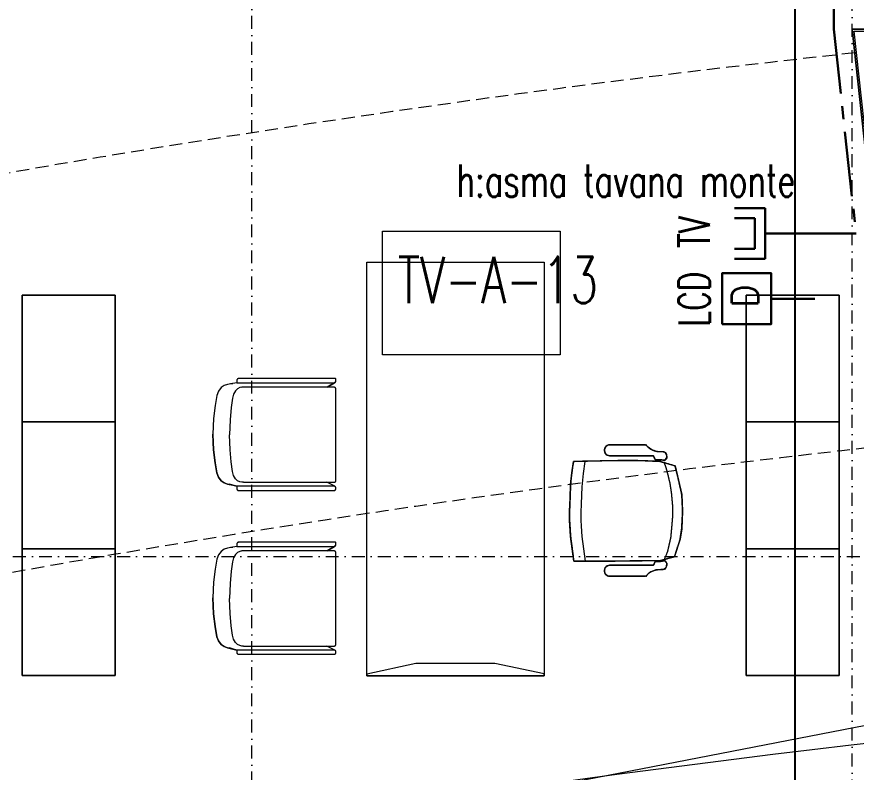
# Model space of a CAD drawing. Extents: x -2598 to 23780, y 0 to 8114.
# Drawn here: x 9563.5 to 9969.4, y 1880.6 to 2245.9 of the extents above; entities that cross this region are included whole.
import ezdxf

# ---------------------------------------------------------------- set-up
doc = ezdxf.new("R2010")
doc.units = 0
doc.header["$LTSCALE"] = 25
doc.header["$MEASUREMENT"] = 0
for name, pattern in [('CENTER', [2, 1.25, -0.25, 0.25, -0.25]), ('DASHDOT2', [0.5, 0.25, -0.125, 0, -0.125]), ('DOT2', [0.125, 0, -0.125]), ('HIDDEN', [0.375, 0.25, -0.125]), ('HIDDEN2', [4.7625, 3.175, -1.5875])]:
    doc.linetypes.add(name, pattern=pattern)
doc.layers.get('0').update_dxf_attribs({"color": 9, "lineweight": 9})
for name, color, linetype, lineweight in [('04', 9, 'Continuous', 9), ('05', 9, 'Continuous', 9), ('06D', 9, 'Continuous', 9), ('11', 9, 'Continuous', 9), ('20', 9, 'DOT2', 9), ('21', 9, 'Continuous', 9), ('24', 9, 'DASHDOT2', 9), ('35', 9, 'Continuous', 9), ('40', 9, 'Continuous', 9), ('E-DATA LCD EKRAN', 7, 'Continuous', 30), ('E-DATA PRİZİ (RJ45)', 7, 'Continuous', 30), ('E-KABLO', 7, 'Continuous', 30), ('E-YAZI', 7, 'Continuous', 30)]:
    doc.layers.add(name, color=color, linetype=linetype, lineweight=lineweight)
doc.styles.add('E-YAZI', font='txttw.shx')

# ---------------------------------------------------------------- blocks, each defined once
blk = doc.blocks.new('p-audi_arac')
at = {"layer": '06D', "lineweight": 0, "flags": 128}
blk.add_lwpolyline([(695.6, 0.8), (-4.4, 0.8), (-4.4, 400.8), (695.6, 400.8)], close=True, dxfattribs=at)
blk = doc.blocks.new('Group-41-1')
for p, q in [((384804.5645, 69162.035), (384804.5645, 69161.585)), ((384805.1779, 69162.035), (384804.5645, 69162.035)), ((384805.1779, 69161.585), (384805.1779, 69162.035)), ((384804.5645, 69161.585), (384805.1779, 69161.585))]:
    blk.add_line(p, q)
at = {"flags": 128}
blk.add_lwpolyline([(384804.5645, 69162.035), (384805.1779, 69162.035), (384805.1779, 69161.585), (384804.5645, 69161.585)], close=True, dxfattribs=at)
blk = doc.blocks.new('Group-42-1')
at = {"layer": '05', "color": 7}
for p in [(-1.2267, 0), (-0.6133, 0), (0, 0)]:
    blk.add_blockref('Group-41-1', p, dxfattribs=at)
blk = doc.blocks.new('Group-32-1')
for p, q in [((384804.5516, 69159.371), (384804.573, 69159.3356)), ((384804.5731, 69159.3699), (384804.573, 69159.3694)), ((384804.573, 69159.3694), (384804.573, 69159.3689)), ((384804.573, 69159.3689), (384804.573, 69158.9239)), ((384804.5732, 69159.3709), (384804.5731, 69159.3704)), ((384804.5731, 69159.3704), (384804.5731, 69159.3699)), ((384804.5733, 69159.3713), (384804.5732, 69159.3709)), ((384804.5735, 69159.3718), (384804.5733, 69159.3713)), ((384804.5736, 69159.3723), (384804.5735, 69159.3718)), ((384804.5738, 69159.3727), (384804.5736, 69159.3723)), ((384804.574, 69159.3732), (384804.5738, 69159.3727)), ((384804.5742, 69159.3736), (384804.574, 69159.3732)), ((384804.5745, 69159.374), (384804.5742, 69159.3736)), ((384804.5747, 69159.3745), (384804.5745, 69159.374)), ((384804.575, 69159.3749), (384804.5747, 69159.3745)), ((384804.5753, 69159.3752), (384804.575, 69159.3749)), ((384804.5756, 69159.3756), (384804.5753, 69159.3752)), ((384804.576, 69159.376), (384804.5756, 69159.3756)), ((384804.5763, 69159.3763), (384804.576, 69159.376)), ((384804.5767, 69159.3766), (384804.5763, 69159.3763)), ((384804.5771, 69159.3769), (384804.5767, 69159.3766)), ((384804.5775, 69159.3772), (384804.5771, 69159.3769)), ((384804.5779, 69159.3775), (384804.5775, 69159.3772)), ((384804.5783, 69159.3777), (384804.5779, 69159.3775)), ((384804.5788, 69159.3779), (384804.5783, 69159.3777)), ((384804.5792, 69159.3781), (384804.5788, 69159.3779)), ((384804.5797, 69159.3783), (384804.5792, 69159.3781)), ((384804.5801, 69159.3785), (384804.5797, 69159.3783)), ((384804.5806, 69159.3786), (384804.5801, 69159.3785)), ((384804.5811, 69159.3787), (384804.5806, 69159.3786)), ((384804.5816, 69159.3788), (384804.5811, 69159.3787)), ((384804.5821, 69159.3789), (384804.5816, 69159.3788)), ((384804.5825, 69159.3789), (384804.5821, 69159.3789)), ((384804.583, 69159.3789), (384804.5825, 69159.3789)), ((384805.023, 69159.3789), (384804.583, 69159.3789)), ((384805.0235, 69159.3789), (384805.023, 69159.3789)), ((384805.024, 69159.3789), (384805.0235, 69159.3789)), ((384805.0245, 69159.3788), (384805.024, 69159.3789)), ((384805.0249, 69159.3787), (384805.0245, 69159.3788)), ((384805.0254, 69159.3786), (384805.0249, 69159.3787)), ((384805.0259, 69159.3785), (384805.0254, 69159.3786)), ((384805.0264, 69159.3783), (384805.0259, 69159.3785)), ((384805.0268, 69159.3781), (384805.0264, 69159.3783)), ((384805.0273, 69159.3779), (384805.0268, 69159.3781)), ((384805.0277, 69159.3777), (384805.0273, 69159.3779)), ((384805.0281, 69159.3775), (384805.0277, 69159.3777)), ((384805.0285, 69159.3772), (384805.0281, 69159.3775)), ((384805.029, 69159.3769), (384805.0285, 69159.3772)), ((384805.0293, 69159.3766), (384805.029, 69159.3769)), ((384805.0297, 69159.3763), (384805.0293, 69159.3766)), ((384805.0301, 69159.376), (384805.0297, 69159.3763)), ((384805.0304, 69159.3756), (384805.0301, 69159.376)), ((384805.0307, 69159.3752), (384805.0304, 69159.3756)), ((384805.031, 69159.3749), (384805.0307, 69159.3752)), ((384805.0313, 69159.3745), (384805.031, 69159.3749)), ((384805.0316, 69159.374), (384805.0313, 69159.3745)), ((384805.0318, 69159.3736), (384805.0316, 69159.374)), ((384805.032, 69159.3732), (384805.0318, 69159.3736)), ((384805.0322, 69159.3727), (384805.032, 69159.3732)), ((384805.0324, 69159.3723), (384805.0322, 69159.3727)), ((384805.0326, 69159.3718), (384805.0324, 69159.3723)), ((384805.0327, 69159.3713), (384805.0326, 69159.3718)), ((384805.0328, 69159.3709), (384805.0327, 69159.3713)), ((384805.0329, 69159.3704), (384805.0328, 69159.3709)), ((384805.0329, 69159.3699), (384805.0329, 69159.3704)), ((384805.033, 69159.3694), (384805.0329, 69159.3699)), ((384805.0521, 69159.3725), (384805.033, 69159.3345)), ((384805.033, 69159.3689), (384805.033, 69159.3694)), ((384805.033, 69158.9322), (384805.033, 69159.3689)), ((384805.033, 69158.9322), (384805.033, 69158.9322)), ((384804.5516, 69158.8992), (384804.558, 69158.8616)), ((384805.0524, 69158.8992), (384805.0423, 69158.8616))]:
    blk.add_line(p, q)
at = {"flags": 128}
for points in [[(384804.5309, 69158.9092), (384804.5309, 69158.9087), (384804.531, 69158.9082), (384804.531, 69158.9077), (384804.5311, 69158.9072), (384804.5312, 69158.9068), (384804.5314, 69158.9063), (384804.5315, 69158.9058), (384804.5317, 69158.9054), (384804.5319, 69158.9049), (384804.5321, 69158.9045), (384804.5324, 69158.904), (384804.5326, 69158.9036), (384804.5329, 69158.9032), (384804.5332, 69158.9028), (384804.5335, 69158.9025), (384804.5339, 69158.9021), (384804.5342, 69158.9018), (384804.5346, 69158.9015), (384804.535, 69158.9012), (384804.5354, 69158.9009), (384804.5358, 69158.9006), (384804.5362, 69158.9004), (384804.5367, 69158.9001), (384804.5371, 69158.8999), (384804.5376, 69158.8998), (384804.538, 69158.8996), (384804.5385, 69158.8995), (384804.539, 69158.8994), (384804.5395, 69158.8993), (384804.54, 69158.8992), (384804.5404, 69158.8992), (384804.5409, 69158.8992), (384804.5516, 69158.8992), (384804.5516, 69159.3689), (384804.5516, 69159.3694), (384804.5516, 69159.3699), (384804.5515, 69159.3704), (384804.5515, 69159.3709), (384804.5513, 69159.3713), (384804.5512, 69159.3718), (384804.5511, 69159.3723), (384804.5509, 69159.3727), (384804.5507, 69159.3732), (384804.5505, 69159.3736), (384804.5502, 69159.374), (384804.55, 69159.3745), (384804.5497, 69159.3749), (384804.5494, 69159.3752), (384804.5491, 69159.3756), (384804.5487, 69159.376), (384804.5484, 69159.3763), (384804.548, 69159.3766), (384804.5476, 69159.3769), (384804.5472, 69159.3772), (384804.5468, 69159.3775), (384804.5464, 69159.3777), (384804.5459, 69159.3779), (384804.5455, 69159.3781), (384804.545, 69159.3783), (384804.5445, 69159.3785), (384804.5441, 69159.3786), (384804.5436, 69159.3787), (384804.5431, 69159.3788), (384804.5426, 69159.3789), (384804.5421, 69159.3789), (384804.5416, 69159.3789), (384804.5359, 69159.3789), (384804.5357, 69159.3789), (384804.5354, 69159.3789), (384804.5352, 69159.3788), (384804.535, 69159.3788), (384804.5347, 69159.3788), (384804.5345, 69159.3787), (384804.5343, 69159.3786), (384804.534, 69159.3785), (384804.5338, 69159.3784), (384804.5336, 69159.3783), (384804.5334, 69159.3782), (384804.5332, 69159.3781), (384804.533, 69159.3779), (384804.5328, 69159.3778), (384804.5326, 69159.3776), (384804.5324, 69159.3774), (384804.5322, 69159.3773), (384804.5321, 69159.3771), (384804.5319, 69159.3769), (384804.5318, 69159.3767), (384804.5316, 69159.3765), (384804.5315, 69159.3763), (384804.5314, 69159.376), (384804.5313, 69159.3758), (384804.5312, 69159.3756), (384804.5312, 69159.3754), (384804.5311, 69159.3751), (384804.531, 69159.3749), (384804.531, 69159.3746), (384804.531, 69159.3744), (384804.5309, 69159.3741), (384804.5309, 69159.3739), (384804.5309, 69158.9092)], [(384805.0521, 69158.8992), (384805.0628, 69158.8992), (384805.0633, 69158.8992), (384805.0638, 69158.8992), (384805.0642, 69158.8993), (384805.0647, 69158.8994), (384805.0652, 69158.8995), (384805.0657, 69158.8996), (384805.0661, 69158.8998), (384805.0666, 69158.8999), (384805.0671, 69158.9001), (384805.0675, 69158.9004), (384805.0679, 69158.9006), (384805.0683, 69158.9009), (384805.0687, 69158.9012), (384805.0691, 69158.9015), (384805.0695, 69158.9018), (384805.0698, 69158.9021), (384805.0702, 69158.9025), (384805.0705, 69158.9028), (384805.0708, 69158.9032), (384805.0711, 69158.9036), (384805.0714, 69158.904), (384805.0716, 69158.9045), (384805.0718, 69158.9049), (384805.072, 69158.9054), (384805.0722, 69158.9058), (384805.0723, 69158.9063), (384805.0725, 69158.9068), (384805.0726, 69158.9072), (384805.0727, 69158.9077), (384805.0727, 69158.9082), (384805.0728, 69158.9087), (384805.0728, 69158.9092), (384805.0728, 69159.3689), (384805.0728, 69159.3694), (384805.0727, 69159.3699), (384805.0727, 69159.3704), (384805.0726, 69159.3709), (384805.0725, 69159.3713), (384805.0723, 69159.3718), (384805.0722, 69159.3723), (384805.072, 69159.3727), (384805.0718, 69159.3732), (384805.0716, 69159.3736), (384805.0714, 69159.374), (384805.0711, 69159.3745), (384805.0708, 69159.3749), (384805.0705, 69159.3752), (384805.0702, 69159.3756), (384805.0698, 69159.376), (384805.0695, 69159.3763), (384805.0691, 69159.3766), (384805.0687, 69159.3769), (384805.0683, 69159.3772), (384805.0679, 69159.3775), (384805.0675, 69159.3777), (384805.0671, 69159.3779), (384805.0666, 69159.3781), (384805.0661, 69159.3783), (384805.0657, 69159.3785), (384805.0652, 69159.3786), (384805.0647, 69159.3787), (384805.0642, 69159.3788), (384805.0638, 69159.3789), (384805.0633, 69159.3789), (384805.0628, 69159.3789), (384805.0621, 69159.3789), (384805.0616, 69159.3789), (384805.0611, 69159.3789), (384805.0606, 69159.3788), (384805.0601, 69159.3787), (384805.0596, 69159.3786), (384805.0592, 69159.3785), (384805.0587, 69159.3783), (384805.0582, 69159.3781), (384805.0578, 69159.3779), (384805.0574, 69159.3777), (384805.0569, 69159.3775), (384805.0565, 69159.3772), (384805.0561, 69159.3769), (384805.0557, 69159.3766), (384805.0554, 69159.3763), (384805.055, 69159.376), (384805.0547, 69159.3756), (384805.0543, 69159.3752), (384805.054, 69159.3749), (384805.0538, 69159.3745), (384805.0535, 69159.374), (384805.0533, 69159.3736), (384805.053, 69159.3732), (384805.0528, 69159.3727), (384805.0527, 69159.3723), (384805.0525, 69159.3718), (384805.0524, 69159.3713), (384805.0523, 69159.3709), (384805.0522, 69159.3704), (384805.0521, 69159.3699), (384805.0521, 69159.3694), (384805.0521, 69159.3689), (384805.0521, 69158.8992)]]:
    blk.add_lwpolyline(points, close=True, dxfattribs=at)
for points in [[(384804.5309, 69158.9092, 0.414214), (384804.5409, 69158.8992), (384804.5516, 69158.8992), (384804.5516, 69159.3689, 0.414214), (384804.5416, 69159.3789), (384804.5359, 69159.3789, 0.414214), (384804.5309, 69159.3739)], [(384805.0521, 69158.8992), (384805.0628, 69158.8992, 0.414214), (384805.0728, 69158.9092), (384805.0728, 69159.3689, 0.414214), (384805.0628, 69159.3789), (384805.0621, 69159.3789, 0.414214), (384805.0521, 69159.3689)]]:
    blk.add_lwpolyline(points, format="xyb", close=True, dxfattribs=at)
blk.add_lwpolyline([(384805.033, 69158.9322), (384805.033, 69159.3689, 0.414214), (384805.023, 69159.3789), (384804.583, 69159.3789, 0.414214), (384804.573, 69159.3689), (384804.573, 69158.9239), (384804.5738, 69158.9202)], format="xyb", dxfattribs=at)
for points in [[(384804.573, 69158.9322), (384804.573, 69158.9239), (384804.5752, 69158.9142), (384804.5804, 69158.903), (384804.5903, 69158.8926), (384804.6064, 69158.8839), (384804.6258, 69158.8783), (384804.6716, 69158.8721), (384804.7307, 69158.8665), (384804.803, 69158.8644)], [(384805.033, 69158.9322), (384805.033, 69158.9239), (384805.0308, 69158.9142), (384805.0256, 69158.903), (384805.0157, 69158.8926), (384804.9996, 69158.8839), (384804.9803, 69158.8783), (384804.9344, 69158.8721), (384804.8753, 69158.8665), (384804.803, 69158.8644)], [(384804.5569, 69158.8806), (384804.5569, 69158.8686), (384804.5592, 69158.8546), (384804.5647, 69158.8386), (384804.5752, 69158.8236), (384804.5922, 69158.8111), (384804.6127, 69158.8031), (384804.6612, 69158.7941), (384804.7237, 69158.7861), (384804.8002, 69158.7831)], [(384805.0434, 69158.8658), (384805.0434, 69158.8686), (384805.0412, 69158.8546), (384805.0357, 69158.8386), (384805.0252, 69158.8236), (384805.0082, 69158.8111), (384804.9877, 69158.8031), (384804.9392, 69158.7941), (384804.8767, 69158.7861), (384804.8002, 69158.7831)]]:
    blk.add_lwpolyline(points, dxfattribs=at)
at = {"layer": '40'}
blk.add_lwpolyline([(384805.023, 69159.3789), (384804.583, 69159.3789, 0.414214), (384804.573, 69159.3689), (384804.573, 69159.3366), (384804.573, 69159.3356), (384804.5516, 69159.371), (384804.551, 69159.3725, 0.309775), (384804.5416, 69159.3789), (384804.5359, 69159.3789, 0.413784), (384804.5309, 69159.3739), (384804.5309, 69158.9092, 0.414214), (384804.5409, 69158.8992), (384804.5516, 69158.8992), (384804.5569, 69158.8686), (384804.5592, 69158.8546), (384804.5647, 69158.8386), (384804.5752, 69158.8236), (384804.5922, 69158.8111), (384804.6127, 69158.8031), (384804.6612, 69158.7941), (384804.7237, 69158.7861), (384804.8002, 69158.7831), (384804.8384, 69158.7846), (384804.8767, 69158.7861), (384804.9392, 69158.7941), (384804.9877, 69158.8031), (384805.0082, 69158.8111), (384805.0252, 69158.8236), (384805.0357, 69158.8386), (384805.0412, 69158.8546), (384805.0473, 69158.8804), (384805.0524, 69158.8992), (384805.0628, 69158.8992, 0.414214), (384805.0728, 69158.9092), (384805.0728, 69159.3689, 0.781144), (384805.0521, 69159.3725), (384805.033, 69159.3345), (384805.033, 69159.3689, 0.407263), (384805.0232, 69159.3789)], format="xyb", close=True, dxfattribs=at)
blk = doc.blocks.new('Group-258-1')
at = {"linetype": 'Continuous'}
for p, q in [((384800.0983, 69164.505), (384800.0936, 69164.5084)), ((384800.71, 69164.505), (384800.7146, 69164.5084)), ((384800.2257, 69164.3995), (384800.1668, 69164.4084)), ((384800.5895, 69164.4019), (384800.5299, 69164.394)), ((384800.6491, 69164.4097), (384800.5895, 69164.4019)), ((384800.2892, 69164.3936), (384800.2257, 69164.3995)), ((384800.3717, 69164.3904), (384800.2892, 69164.3936)), ((384800.4137, 69164.389), (384800.3717, 69164.3904)), ((384800.4502, 69164.389), (384800.4137, 69164.389)), ((384800.4792, 69164.3908), (384800.4502, 69164.389)), ((384800.5299, 69164.394), (384800.4792, 69164.3908))]:
    blk.add_line(p, q, dxfattribs=at)
at = {"linetype": 'Continuous', "flags": 128}
for points in [[(384800.0862, 69164.6997), (384800.0862, 69164.6409), (384800.0862, 69164.6409)], [(384800.722, 69164.6997), (384800.722, 69164.6409), (384800.722, 69164.6409)], [(384800.0862, 69164.6409), (384800.0862, 69164.5259), (384800.0862, 69164.6409)], [(384800.1395, 69164.5259), (384800.1395, 69164.6409), (384800.1395, 69164.6409)], [(384800.6687, 69164.5259), (384800.6687, 69164.6409), (384800.6687, 69164.6409)], [(384800.722, 69164.6409), (384800.722, 69164.5259), (384800.722, 69164.6409)], [(384800.0862, 69164.5259), (384800.0862, 69164.5259), (384800.087, 69164.52)], [(384800.0862, 69164.5259), (384800.087, 69164.52), (384800.087, 69164.52)], [(384800.1387, 69164.52), (384800.1387, 69164.52), (384800.1395, 69164.5259)], [(384800.1387, 69164.52), (384800.1395, 69164.5259), (384800.1395, 69164.5259)], [(384800.6695, 69164.52), (384800.6695, 69164.52), (384800.6687, 69164.5259)], [(384800.6695, 69164.52), (384800.6687, 69164.5259), (384800.6687, 69164.5259)], [(384800.722, 69164.5259), (384800.722, 69164.5259), (384800.7213, 69164.52)], [(384800.722, 69164.5259), (384800.7213, 69164.52), (384800.7213, 69164.52)], [(384800.087, 69164.52), (384800.087, 69164.52), (384800.0892, 69164.5143)], [(384800.087, 69164.52), (384800.0892, 69164.5143), (384800.0892, 69164.5143)], [(384800.0892, 69164.5143), (384800.0892, 69164.5143), (384800.0929, 69164.5094)], [(384800.0892, 69164.5143), (384800.0936, 69164.5084), (384800.0929, 69164.5094)], [(384800.0977, 69164.5054), (384800.0977, 69164.5054), (384800.1034, 69164.5026)], [(384800.0977, 69164.5054), (384800.1034, 69164.5026), (384800.1034, 69164.5026)], [(384800.1034, 69164.5026), (384800.1034, 69164.5026), (384800.1096, 69164.5011)], [(384800.1034, 69164.5026), (384800.1096, 69164.5011), (384800.1096, 69164.5011)], [(384800.1096, 69164.5011), (384800.1096, 69164.5011), (384800.1161, 69164.5011)], [(384800.1096, 69164.5011), (384800.1161, 69164.5011), (384800.1161, 69164.5011)], [(384800.1161, 69164.5011), (384800.1161, 69164.5011), (384800.1223, 69164.5026)], [(384800.1161, 69164.5011), (384800.1223, 69164.5026), (384800.1223, 69164.5026)], [(384800.1223, 69164.5026), (384800.1223, 69164.5026), (384800.128, 69164.5054)], [(384800.1223, 69164.5026), (384800.128, 69164.5054), (384800.128, 69164.5054)], [(384800.128, 69164.5054), (384800.128, 69164.5054), (384800.1328, 69164.5094)], [(384800.128, 69164.5054), (384800.1328, 69164.5094), (384800.1328, 69164.5094)], [(384800.1328, 69164.5094), (384800.1328, 69164.5094), (384800.1365, 69164.5143)], [(384800.1328, 69164.5094), (384800.1365, 69164.5143), (384800.1365, 69164.5143)], [(384800.1365, 69164.5143), (384800.1365, 69164.5143), (384800.1387, 69164.52)], [(384800.1365, 69164.5143), (384800.1387, 69164.52), (384800.1387, 69164.52)], [(384800.6718, 69164.5143), (384800.6718, 69164.5143), (384800.6695, 69164.52)], [(384800.6718, 69164.5143), (384800.6695, 69164.52), (384800.6695, 69164.52)], [(384800.6754, 69164.5094), (384800.6754, 69164.5094), (384800.6718, 69164.5143)], [(384800.6754, 69164.5094), (384800.6718, 69164.5143), (384800.6718, 69164.5143)], [(384800.6802, 69164.5054), (384800.6802, 69164.5054), (384800.6754, 69164.5094)], [(384800.6802, 69164.5054), (384800.6754, 69164.5094), (384800.6754, 69164.5094)], [(384800.6859, 69164.5026), (384800.6859, 69164.5026), (384800.6802, 69164.5054)], [(384800.6859, 69164.5026), (384800.6802, 69164.5054), (384800.6802, 69164.5054)], [(384800.6922, 69164.5011), (384800.6922, 69164.5011), (384800.6859, 69164.5026)], [(384800.6922, 69164.5011), (384800.6859, 69164.5026), (384800.6859, 69164.5026)], [(384800.6986, 69164.5011), (384800.6986, 69164.5011), (384800.6922, 69164.5011)], [(384800.6986, 69164.5011), (384800.6922, 69164.5011), (384800.6922, 69164.5011)], [(384800.7048, 69164.5026), (384800.7048, 69164.5026), (384800.6986, 69164.5011)], [(384800.7048, 69164.5026), (384800.6986, 69164.5011), (384800.6986, 69164.5011)], [(384800.7105, 69164.5054), (384800.7105, 69164.5054), (384800.7048, 69164.5026)], [(384800.7105, 69164.5054), (384800.7048, 69164.5026), (384800.7048, 69164.5026)], [(384800.719, 69164.5143), (384800.7146, 69164.5084), (384800.7153, 69164.5094)], [(384800.719, 69164.5143), (384800.719, 69164.5143), (384800.7153, 69164.5094)], [(384800.7213, 69164.52), (384800.7213, 69164.52), (384800.719, 69164.5143)], [(384800.7213, 69164.52), (384800.719, 69164.5143), (384800.719, 69164.5143)]]:
    blk.add_lwpolyline(points, close=True, dxfattribs=at)
at = {"linetype": 'Continuous'}
for points in [[(384800.2312, 69164.8536), (384800.2099, 69164.8481), (384800.1886, 69164.8426)], [(384800.3272, 69164.8751), (384800.2792, 69164.8644), (384800.2312, 69164.8536)], [(384800.4074, 69164.8792), (384800.3673, 69164.8772), (384800.3272, 69164.8751)], [(384800.4932, 69164.8746), (384800.4503, 69164.8769), (384800.4074, 69164.8792)], [(384800.5432, 69164.8666), (384800.5182, 69164.8706), (384800.4932, 69164.8746)], [(384800.6271, 69164.8405), (384800.5851, 69164.8535), (384800.5432, 69164.8666)], [(384800.1886, 69164.8426), (384800.1775, 69164.8055), (384800.1663, 69164.7685)], [(384800.2746, 69164.8191), (384800.2429, 69164.8115), (384800.2113, 69164.8039)], [(384800.3252, 69164.8264), (384800.2999, 69164.8227), (384800.2746, 69164.8191)], [(384800.3841, 69164.8318), (384800.3546, 69164.8291), (384800.3252, 69164.8264)], [(384800.4307, 69164.8318), (384800.4074, 69164.8318), (384800.3841, 69164.8318)], [(384800.4872, 69164.8271), (384800.4589, 69164.8295), (384800.4307, 69164.8318)], [(384800.5356, 69164.8225), (384800.5114, 69164.8248), (384800.4872, 69164.8271)], [(384800.5919, 69164.8096), (384800.5638, 69164.8161), (384800.5356, 69164.8225)], [(384800.637, 69164.7924), (384800.6046, 69164.8075), (384800.5919, 69164.8096)], [(384800.6454, 69164.7717), (384800.6363, 69164.8061), (384800.6271, 69164.8405)], [(384800.1182, 69164.7571), (384800.1184, 69164.788), (384800.1261, 69164.8013), (384800.1481, 69164.8026)], [(384800.1481, 69164.8026), (384800.1523, 69164.8031), (384800.1616, 69164.7937)], [(384800.1585, 69164.7715), (384800.1583, 69164.7588), (384800.158, 69164.7461)], [(384800.1616, 69164.7937), (384800.1601, 69164.7826), (384800.1585, 69164.7715)], [(384800.1663, 69164.7685), (384800.1639, 69164.6975), (384800.1616, 69164.6266)], [(384800.2113, 69164.8039), (384800.1911, 69164.7972), (384800.1708, 69164.7905)], [(384800.6491, 69164.4746), (384800.6472, 69164.6232), (384800.6454, 69164.7717)], [(384800.6601, 69164.8026), (384800.656, 69164.8031), (384800.6466, 69164.7937)], [(384800.6466, 69164.7937), (384800.6482, 69164.7826), (384800.6497, 69164.7715)], [(384800.6497, 69164.7715), (384800.65, 69164.7588), (384800.6502, 69164.7461)], [(384800.69, 69164.7571), (384800.6898, 69164.788), (384800.6822, 69164.8013), (384800.6601, 69164.8026)], [(384800.0854, 69164.7011), (384800.1126, 69164.7212), (384800.1182, 69164.7571)], [(384800.158, 69164.7461), (384800.1488, 69164.7423), (384800.1395, 69164.7385)], [(384800.1395, 69164.7385), (384800.1395, 69164.6897), (384800.1395, 69164.6409)], [(384800.6502, 69164.7461), (384800.6595, 69164.7423), (384800.6687, 69164.7385)], [(384800.6687, 69164.7385), (384800.6687, 69164.6897), (384800.6687, 69164.6409)], [(384800.7229, 69164.7011), (384800.6957, 69164.7212), (384800.69, 69164.7571)], [(384800.1616, 69164.6266), (384800.1642, 69164.4892), (384800.1668, 69164.3518)], [(384800.6491, 69164.3531), (384800.6491, 69164.4138), (384800.6491, 69164.4746)], [(384800.1668, 69164.3518), (384800.2302, 69164.3409), (384800.278, 69164.3374)], [(384800.278, 69164.3374), (384800.3427, 69164.3349), (384800.4074, 69164.3324)], [(384800.4074, 69164.3324), (384800.4288, 69164.3324), (384800.4502, 69164.3324)], [(384800.4502, 69164.3324), (384800.4901, 69164.3349), (384800.5299, 69164.3374)], [(384800.5299, 69164.3374), (384800.5895, 69164.3452), (384800.6491, 69164.3531)]]:
    blk.add_open_spline(points, degree=2, dxfattribs=at)
at = {"layer": '40'}
blk.add_lwpolyline([(384800.6491, 69164.3531), (384800.5895, 69164.3452), (384800.5299, 69164.3374), (384800.4502, 69164.3324), (384800.4074, 69164.3324), (384800.3427, 69164.3349), (384800.278, 69164.3374), (384800.2222, 69164.3433), (384800.1668, 69164.3518), (384800.1642, 69164.4892), (384800.1616, 69164.6266), (384800.1639, 69164.6975), (384800.1663, 69164.7685), (384800.1732, 69164.7913), (384800.1886, 69164.8426), (384800.3272, 69164.8751), (384800.4074, 69164.8792), (384800.4932, 69164.8746), (384800.5432, 69164.8666), (384800.6271, 69164.8405), (384800.6454, 69164.7717), (384800.6472, 69164.6232), (384800.6491, 69164.4746), (384800.6491, 69164.4097)], close=True, dxfattribs=at)
for points in [[(384800.1395, 69164.7385), (384800.158, 69164.7461), (384800.1583, 69164.7588), (384800.1585, 69164.7715), (384800.1616, 69164.7937), (384800.1481, 69164.8026, 0.293897), (384800.1206, 69164.7899), (384800.1182, 69164.7571, -0.205), (384800.0854, 69164.7011), (384800.0862, 69164.6997), (384800.0862, 69164.5259, 0.937941), (384800.1395, 69164.5259)], [(384800.6687, 69164.7385), (384800.6502, 69164.7461), (384800.65, 69164.7588), (384800.6497, 69164.7715), (384800.6466, 69164.7937), (384800.6601, 69164.8026, -0.293897), (384800.6877, 69164.7899), (384800.69, 69164.7571, 0.205), (384800.7229, 69164.7011), (384800.722, 69164.6997), (384800.722, 69164.5259, -0.937941), (384800.6687, 69164.5259)]]:
    blk.add_lwpolyline(points, format="xyb", close=True, dxfattribs=at)
blk = doc.blocks.new('p-ma-audi')
for p, q in [((-7.57, 155.19), (-7.57, 200)), ((-85.7, 155.19), (-7.57, 155.19))]:
    blk.add_line(p, q)
at = {"flags": 128}
for points in [[(-7.57, 200), (-7.57, 214.96), (-93.45, 214.96), (-93.45, 155.19), (-85.7, 155.19)], [(-85.7, 0.04), (-85.7, 0.94), (-61.93, 5.88), (-23.62, 5.88), (0, 0.73), (0, 0), (-85.67, 0)]]:
    blk.add_lwpolyline(points, dxfattribs=at)
for points in [[(-85.7, 200), (-85.7, 0), (0, 0), (0, 200), (-85.7, 200)], [(-85.7, 200), (-85.7, 0), (0, 0), (0, 200)]]:
    blk.add_lwpolyline(points, close=True, dxfattribs=at)
blk = doc.blocks.new('E-LCD+TV')
at = {"layer": 'E-DATA PRİZİ (RJ45)', "color": 1}
for p, q in [((38.46, 77.49), (38.46, 48)), ((48.29, 77.49), (48.29, 57.83)), ((77.78, 77.49), (77.78, 57.83)), ((87.61, 77.49), (87.61, 48)), ((48.29, 57.83), (77.78, 57.83)), ((0, 0), (0, 41.99)), ((38.46, 48), (87.61, 48)), ((63.03, 48), (63.03, 0))]:
    blk.add_line(p, q, dxfattribs=at)
blk.add_lwpolyline([(-24.58, 89.56), (24.58, 89.56), (24.58, 41.99), (-24.58, 41.99)], close=True, dxfattribs=at)
at = {"layer": 'E-DATA PRİZİ (RJ45)', "color": 1, "style": 'E-YAZI'}
blk.add_text('D', height=25.6, dxfattribs=at).set_placement((-8.79, 54.59))
at = {"layer": 'E-YAZI', "color": 1, "style": 'E-YAZI', "width": 0.7}
for s, p in [('LCD', (-26.97, 101.57)), ('TV', (49.03, 101.57))]:
    blk.add_text(s, height=30, dxfattribs=at).set_placement(p)

msp = doc.modelspace()

# ---------------------------------------------------------------- linework, layer by layer
at = {"layer": '11'}
for points in [[(9992.5, 2010.64), (9967.4, 2240), (10052.5, 2240)], [(9993.49, 2010.75), (9968.51, 2239), (10051.5, 2239), (10051.5, 2231), (9995.71, 2231)]]:
    msp.add_lwpolyline(points, dxfattribs=at)
at = {"layer": '20', "linetype": 'HIDDEN', "lineweight": 0}
for points in [[(7497.5, 1433.22, -0.101512), (9968.66, 2228.47, -0.101512)], [(7129.5, 979.76, -0.152644), (10705.5, 2076.19, -0.10573)]]:
    msp.add_lwpolyline(points, format="xyb", dxfattribs=at)
at = {"layer": '21', "linetype": 'DASHDOT2'}
msp.add_lwpolyline([(9677.23, 287.1), (9677.23, 2538.75)], dxfattribs=at)
at = {"layer": '21', "linetype": 'HIDDEN2', "ltscale": 0.1, "const_width": 1}
msp.add_lwpolyline([(9939.87, 2271.8), (10517.49, 2271.8), (10517.49, 1816.58), (9939.87, 1816.58)], close=True, dxfattribs=at)
at = {"layer": '24'}
for points in [[(9967.5, 195), (9967.5, 4035)], [(6827.5, 1985), (11027.5, 1985)]]:
    msp.add_lwpolyline(points, dxfattribs=at)
at = {"layer": '35'}
msp.add_lwpolyline([(7909.5, 2803), (8525.5, 2803), (8525.5, 2363), (10472.5, 2363), (10472.5, 2240), (9967.4, 2240), (10004.84, 1897.89, 0.099521), (7703.07, 1167.17)], format="xyb", dxfattribs=at)
at = {"layer": 'E-KABLO', "color": 6, "linetype": 'CENTER'}
for p, q in [((9958.54, 2239.96), (9958.54, 2342.96)), ((9958.54, 2239.96), (9969.36, 2141.11)), ((9949.35, 2141.11), (9969.36, 2141.11))]:
    msp.add_line(p, q, dxfattribs=at)

# ---------------------------------------------------------------- block references
at = {"layer": '04', "xscale": -1, "rotation": 10.97905675578669}
msp.add_blockref('p-audi_arac', (10056.95, 1511.06), dxfattribs=at)
at = {"layer": '05', "color": 7, "xscale": -1}
msp.add_blockref('p-ma-audi', (9732.79, 1927.3), dxfattribs=at)
at = {"layer": '05', "color": 7, "xscale": 100, "yscale": 100, "zscale": 100, "rotation": 270}
for p in [(-6906592.33, 38482445.14), (-6906242.33, 38482445.14)]:
    msp.add_blockref('Group-42-1', p, dxfattribs=at)
at = {"layer": '05', "color": 7, "extrusion": (0, 0, -1), "xscale": -100, "yscale": 100, "zscale": -100, "rotation": 90}
for name, p in [('Group-32-1', (6906220.01, 38482524.1)), ('Group-258-1', (6906602.43, 38482047.56)), ('Group-32-1', (6906220.01, 38482444.92))]:
    msp.add_blockref(name, p, dxfattribs=at)
at = {"layer": 'E-DATA LCD EKRAN', "color": 1, "xscale": 0.5, "yscale": 0.5, "zscale": 0.5, "rotation": 89.99999999999999}
msp.add_blockref('E-LCD+TV', (9949.35, 2109.59), dxfattribs=at)

# ---------------------------------------------------------------- texts
at = {"layer": 'E-KABLO', "color": 30, "linetype": 'Continuous', "style": 'E-YAZI', "width": 0.7}
msp.add_text('TV-A-13', height=22.4, dxfattribs=at).set_placement((9747.8, 2107.5))
at = {"layer": 'E-YAZI', "color": 3, "style": 'E-YAZI', "width": 0.7}
msp.add_text('h:asma tavana monte', height=15.68, dxfattribs=at).set_placement((9776.18, 2158.83))

doc.saveas('drawing.dxf')
